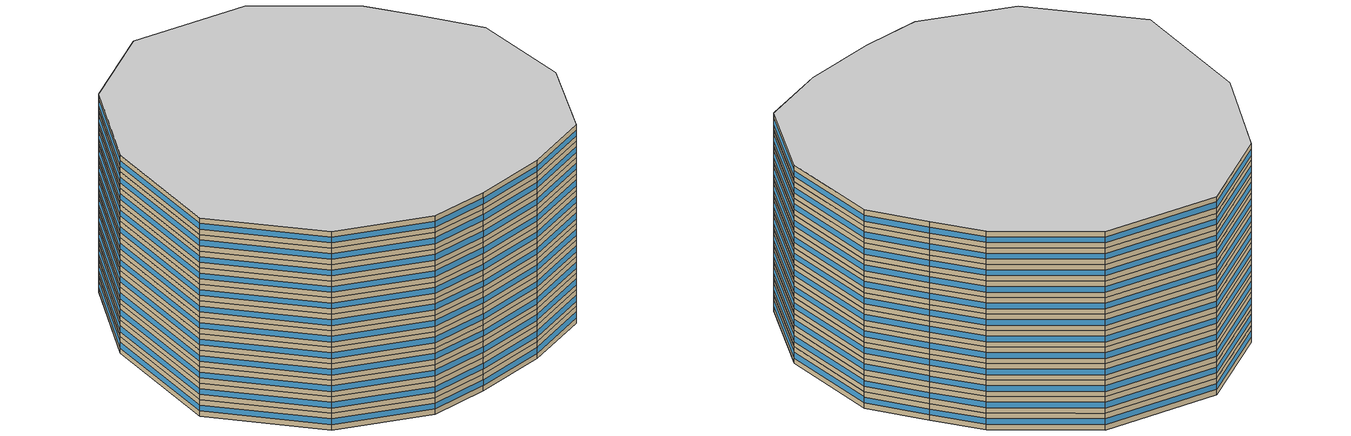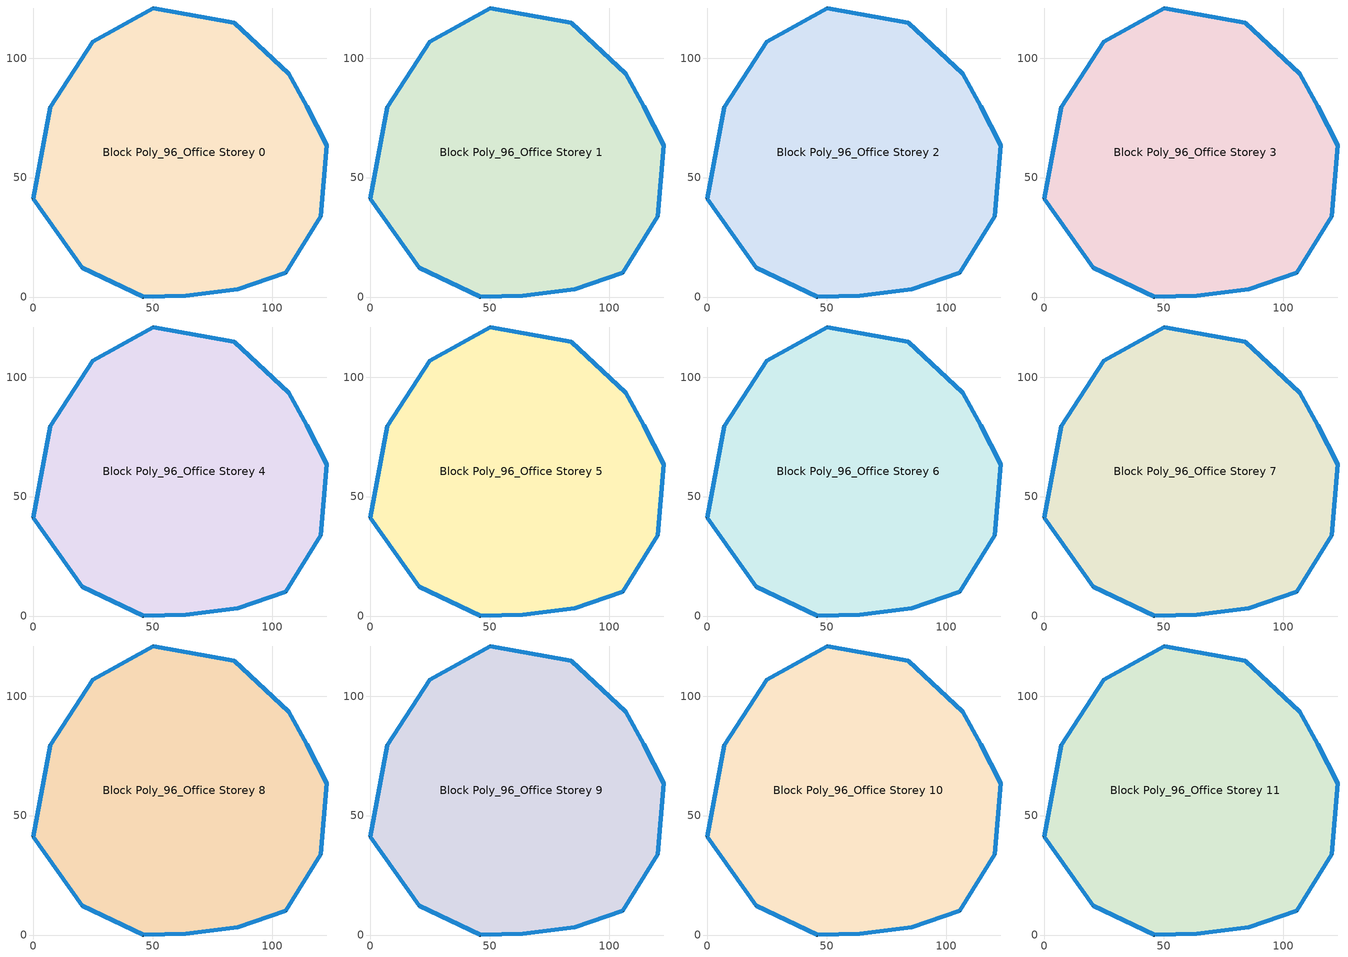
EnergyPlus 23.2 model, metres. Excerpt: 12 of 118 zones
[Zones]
Block Poly_96_Office Storey 0
 floor ground (HSCWZ_Public&Industrial_1995_FloorGround): 106.93,93.41 114.46,79.78 122.81,63.48 120.31,33.81 105.7,10.06 85.61,3.34 63.75,0.43 46.12,0 20.57,12.32 0,41.09 7.09,79.47 24.8,106.83 50.24,121.01 84.16,114.79 z0
 wall outside (HSCWZ_Public&Industrial_1995_ExtWall): 50.24,121.01 24.8,106.83 7.09,79.47 0,41.09 20.57,12.32 46.12,0 63.75,0.43 85.61,3.34 105.7,10.06 120.31,33.81 122.81,63.48 114.46,79.78 106.93,93.41 84.16,114.79 50.24,121.01 z0:5
 window (HSCWZ_Public&Industrial_1995_Win): 50.23,121 24.82,106.84 / 24.79,106.82 7.1,79.48 / 7.09,79.45 0,41.11 / 0.01,41.08 20.56,12.33 / 20.58,12.31 46.11,0.01 / 46.13,0 63.74,0.43 / 63.76,0.43 85.59,3.34 / 85.62,3.35 105.69,10.05 / 105.71,10.07 120.31,33.79 / 120.32,33.82 122.81,63.47 / 122.81,63.49 114.46,79.78 / 114.46,79.79 106.93,93.41 / 106.92,93.42 84.18,114.78 / 84.15,114.79 50.26,121.01 z1.62:3.38
Block Poly_96_Office Storey 1
 floor to Block Poly_96_Office Storey 0 (HSCWZ_Public&Industrial_1995_FloorSlab): 106.93,93.41 114.46,79.78 122.81,63.48 120.31,33.81 105.7,10.06 85.61,3.34 63.75,0.43 46.12,0 20.57,12.32 0,41.09 7.09,79.47 24.8,106.83 50.24,121.01 84.16,114.79 z5
 wall outside (HSCWZ_Public&Industrial_1995_ExtWall): 50.24,121.01 24.8,106.83 7.09,79.47 0,41.09 20.57,12.32 46.12,0 63.75,0.43 85.61,3.34 105.7,10.06 120.31,33.81 122.81,63.48 114.46,79.78 106.93,93.41 84.16,114.79 50.24,121.01 z5:10
 window (HSCWZ_Public&Industrial_1995_Win): 50.23,121 24.82,106.84 / 24.79,106.82 7.1,79.48 / 7.09,79.45 0,41.11 / 0.01,41.08 20.56,12.33 / 20.58,12.31 46.11,0.01 / 46.13,0 63.74,0.43 / 63.76,0.43 85.59,3.34 / 85.62,3.35 105.69,10.05 / 105.71,10.07 120.31,33.79 / 120.32,33.82 122.81,63.47 / 122.81,63.49 114.46,79.78 / 114.46,79.79 106.93,93.41 / 106.92,93.42 84.18,114.78 / 84.15,114.79 50.26,121.01 z6.62:8.38
Block Poly_96_Office Storey 2
 floor to Block Poly_96_Office Storey 1 (HSCWZ_Public&Industrial_1995_FloorSlab): 106.93,93.41 114.46,79.78 122.81,63.48 120.31,33.81 105.7,10.06 85.61,3.34 63.75,0.43 46.12,0 20.57,12.32 0,41.09 7.09,79.47 24.8,106.83 50.24,121.01 84.16,114.79 z10
 wall outside (HSCWZ_Public&Industrial_1995_ExtWall): 50.24,121.01 24.8,106.83 7.09,79.47 0,41.09 20.57,12.32 46.12,0 63.75,0.43 85.61,3.34 105.7,10.06 120.31,33.81 122.81,63.48 114.46,79.78 106.93,93.41 84.16,114.79 50.24,121.01 z10:15
 window (HSCWZ_Public&Industrial_1995_Win): 50.23,121 24.82,106.84 / 24.79,106.82 7.1,79.48 / 7.09,79.45 0,41.11 / 0.01,41.08 20.56,12.33 / 20.58,12.31 46.11,0.01 / 46.13,0 63.74,0.43 / 63.76,0.43 85.59,3.34 / 85.62,3.35 105.69,10.05 / 105.71,10.07 120.31,33.79 / 120.32,33.82 122.81,63.47 / 122.81,63.49 114.46,79.78 / 114.46,79.79 106.93,93.41 / 106.92,93.42 84.18,114.78 / 84.15,114.79 50.26,121.01 z11.62:13.38
Block Poly_96_Office Storey 3
 floor to Block Poly_96_Office Storey 2 (HSCWZ_Public&Industrial_1995_FloorSlab): 106.93,93.41 114.46,79.78 122.81,63.48 120.31,33.81 105.7,10.06 85.61,3.34 63.75,0.43 46.12,0 20.57,12.32 0,41.09 7.09,79.47 24.8,106.83 50.24,121.01 84.16,114.79 z15
 wall outside (HSCWZ_Public&Industrial_1995_ExtWall): 50.24,121.01 24.8,106.83 7.09,79.47 0,41.09 20.57,12.32 46.12,0 63.75,0.43 85.61,3.34 105.7,10.06 120.31,33.81 122.81,63.48 114.46,79.78 106.93,93.41 84.16,114.79 50.24,121.01 z15:20
 window (HSCWZ_Public&Industrial_1995_Win): 50.23,121 24.82,106.84 / 24.79,106.82 7.1,79.48 / 7.09,79.45 0,41.11 / 0.01,41.08 20.56,12.33 / 20.58,12.31 46.11,0.01 / 46.13,0 63.74,0.43 / 63.76,0.43 85.59,3.34 / 85.62,3.35 105.69,10.05 / 105.71,10.07 120.31,33.79 / 120.32,33.82 122.81,63.47 / 122.81,63.49 114.46,79.78 / 114.46,79.79 106.93,93.41 / 106.92,93.42 84.18,114.78 / 84.15,114.79 50.26,121.01 z16.62:18.38
Block Poly_96_Office Storey 4
 floor to Block Poly_96_Office Storey 3 (HSCWZ_Public&Industrial_1995_FloorSlab): 106.93,93.41 114.46,79.78 122.81,63.48 120.31,33.81 105.7,10.06 85.61,3.34 63.75,0.43 46.12,0 20.57,12.32 0,41.09 7.09,79.47 24.8,106.83 50.24,121.01 84.16,114.79 z20
 wall outside (HSCWZ_Public&Industrial_1995_ExtWall): 50.24,121.01 24.8,106.83 7.09,79.47 0,41.09 20.57,12.32 46.12,0 63.75,0.43 85.61,3.34 105.7,10.06 120.31,33.81 122.81,63.48 114.46,79.78 106.93,93.41 84.16,114.79 50.24,121.01 z20:25
 window (HSCWZ_Public&Industrial_1995_Win): 50.23,121 24.82,106.84 / 24.79,106.82 7.1,79.48 / 7.09,79.45 0,41.11 / 0.01,41.08 20.56,12.33 / 20.58,12.31 46.11,0.01 / 46.13,0 63.74,0.43 / 63.76,0.43 85.59,3.34 / 85.62,3.35 105.69,10.05 / 105.71,10.07 120.31,33.79 / 120.32,33.82 122.81,63.47 / 122.81,63.49 114.46,79.78 / 114.46,79.79 106.93,93.41 / 106.92,93.42 84.18,114.78 / 84.15,114.79 50.26,121.01 z21.62:23.38
Block Poly_96_Office Storey 5
 floor to Block Poly_96_Office Storey 4 (HSCWZ_Public&Industrial_1995_FloorSlab): 106.93,93.41 114.46,79.78 122.81,63.48 120.31,33.81 105.7,10.06 85.61,3.34 63.75,0.43 46.12,0 20.57,12.32 0,41.09 7.09,79.47 24.8,106.83 50.24,121.01 84.16,114.79 z25
 wall outside (HSCWZ_Public&Industrial_1995_ExtWall): 50.24,121.01 24.8,106.83 7.09,79.47 0,41.09 20.57,12.32 46.12,0 63.75,0.43 85.61,3.34 105.7,10.06 120.31,33.81 122.81,63.48 114.46,79.78 106.93,93.41 84.16,114.79 50.24,121.01 z25:30
 window (HSCWZ_Public&Industrial_1995_Win): 50.23,121 24.82,106.84 / 24.79,106.82 7.1,79.48 / 7.09,79.45 0,41.11 / 0.01,41.08 20.56,12.33 / 20.58,12.31 46.11,0.01 / 46.13,0 63.74,0.43 / 63.76,0.43 85.59,3.34 / 85.62,3.35 105.69,10.05 / 105.71,10.07 120.31,33.79 / 120.32,33.82 122.81,63.47 / 122.81,63.49 114.46,79.78 / 114.46,79.79 106.93,93.41 / 106.92,93.42 84.18,114.78 / 84.15,114.79 50.26,121.01 z26.62:28.38
Block Poly_96_Office Storey 6
 floor to Block Poly_96_Office Storey 5 (HSCWZ_Public&Industrial_1995_FloorSlab): 106.93,93.41 114.46,79.78 122.81,63.48 120.31,33.81 105.7,10.06 85.61,3.34 63.75,0.43 46.12,0 20.57,12.32 0,41.09 7.09,79.47 24.8,106.83 50.24,121.01 84.16,114.79 z30
 wall outside (HSCWZ_Public&Industrial_1995_ExtWall): 50.24,121.01 24.8,106.83 7.09,79.47 0,41.09 20.57,12.32 46.12,0 63.75,0.43 85.61,3.34 105.7,10.06 120.31,33.81 122.81,63.48 114.46,79.78 106.93,93.41 84.16,114.79 50.24,121.01 z30:35
 window (HSCWZ_Public&Industrial_1995_Win): 50.23,121 24.82,106.84 / 24.79,106.82 7.1,79.48 / 7.09,79.45 0,41.11 / 0.01,41.08 20.56,12.33 / 20.58,12.31 46.11,0.01 / 46.13,0 63.74,0.43 / 63.76,0.43 85.59,3.34 / 85.62,3.35 105.69,10.05 / 105.71,10.07 120.31,33.79 / 120.32,33.82 122.81,63.47 / 122.81,63.49 114.46,79.78 / 114.46,79.79 106.93,93.41 / 106.92,93.42 84.18,114.78 / 84.15,114.79 50.26,121.01 z31.62:33.38
Block Poly_96_Office Storey 7
 floor to Block Poly_96_Office Storey 6 (HSCWZ_Public&Industrial_1995_FloorSlab): 106.93,93.41 114.46,79.78 122.81,63.48 120.31,33.81 105.7,10.06 85.61,3.34 63.75,0.43 46.12,0 20.57,12.32 0,41.09 7.09,79.47 24.8,106.83 50.24,121.01 84.16,114.79 z35
 wall outside (HSCWZ_Public&Industrial_1995_ExtWall): 50.24,121.01 24.8,106.83 7.09,79.47 0,41.09 20.57,12.32 46.12,0 63.75,0.43 85.61,3.34 105.7,10.06 120.31,33.81 122.81,63.48 114.46,79.78 106.93,93.41 84.16,114.79 50.24,121.01 z35:40
 window (HSCWZ_Public&Industrial_1995_Win): 50.23,121 24.82,106.84 / 24.79,106.82 7.1,79.48 / 7.09,79.45 0,41.11 / 0.01,41.08 20.56,12.33 / 20.58,12.31 46.11,0.01 / 46.13,0 63.74,0.43 / 63.76,0.43 85.59,3.34 / 85.62,3.35 105.69,10.05 / 105.71,10.07 120.31,33.79 / 120.32,33.82 122.81,63.47 / 122.81,63.49 114.46,79.78 / 114.46,79.79 106.93,93.41 / 106.92,93.42 84.18,114.78 / 84.15,114.79 50.26,121.01 z36.62:38.38
Block Poly_96_Office Storey 8
 floor to Block Poly_96_Office Storey 7 (HSCWZ_Public&Industrial_1995_FloorSlab): 106.93,93.41 114.46,79.78 122.81,63.48 120.31,33.81 105.7,10.06 85.61,3.34 63.75,0.43 46.12,0 20.57,12.32 0,41.09 7.09,79.47 24.8,106.83 50.24,121.01 84.16,114.79 z40
 wall outside (HSCWZ_Public&Industrial_1995_ExtWall): 50.24,121.01 24.8,106.83 7.09,79.47 0,41.09 20.57,12.32 46.12,0 63.75,0.43 85.61,3.34 105.7,10.06 120.31,33.81 122.81,63.48 114.46,79.78 106.93,93.41 84.16,114.79 50.24,121.01 z40:45
 window (HSCWZ_Public&Industrial_1995_Win): 50.23,121 24.82,106.84 / 24.79,106.82 7.1,79.48 / 7.09,79.45 0,41.11 / 0.01,41.08 20.56,12.33 / 20.58,12.31 46.11,0.01 / 46.13,0 63.74,0.43 / 63.76,0.43 85.59,3.34 / 85.62,3.35 105.69,10.05 / 105.71,10.07 120.31,33.79 / 120.32,33.82 122.81,63.47 / 122.81,63.49 114.46,79.78 / 114.46,79.79 106.93,93.41 / 106.92,93.42 84.18,114.78 / 84.15,114.79 50.26,121.01 z41.62:43.38
Block Poly_96_Office Storey 9
 floor to Block Poly_96_Office Storey 8 (HSCWZ_Public&Industrial_1995_FloorSlab): 106.93,93.41 114.46,79.78 122.81,63.48 120.31,33.81 105.7,10.06 85.61,3.34 63.75,0.43 46.12,0 20.57,12.32 0,41.09 7.09,79.47 24.8,106.83 50.24,121.01 84.16,114.79 z45
 wall outside (HSCWZ_Public&Industrial_1995_ExtWall): 50.24,121.01 24.8,106.83 7.09,79.47 0,41.09 20.57,12.32 46.12,0 63.75,0.43 85.61,3.34 105.7,10.06 120.31,33.81 122.81,63.48 114.46,79.78 106.93,93.41 84.16,114.79 50.24,121.01 z45:50
 window (HSCWZ_Public&Industrial_1995_Win): 50.23,121 24.82,106.84 / 24.79,106.82 7.1,79.48 / 7.09,79.45 0,41.11 / 0.01,41.08 20.56,12.33 / 20.58,12.31 46.11,0.01 / 46.13,0 63.74,0.43 / 63.76,0.43 85.59,3.34 / 85.62,3.35 105.69,10.05 / 105.71,10.07 120.31,33.79 / 120.32,33.82 122.81,63.47 / 122.81,63.49 114.46,79.78 / 114.46,79.79 106.93,93.41 / 106.92,93.42 84.18,114.78 / 84.15,114.79 50.26,121.01 z46.62:48.38
Block Poly_96_Office Storey 10
 floor to Block Poly_96_Office Storey 9 (HSCWZ_Public&Industrial_1995_FloorSlab): 106.93,93.41 114.46,79.78 122.81,63.48 120.31,33.81 105.7,10.06 85.61,3.34 63.75,0.43 46.12,0 20.57,12.32 0,41.09 7.09,79.47 24.8,106.83 50.24,121.01 84.16,114.79 z50
 wall outside (HSCWZ_Public&Industrial_1995_ExtWall): 50.24,121.01 24.8,106.83 7.09,79.47 0,41.09 20.57,12.32 46.12,0 63.75,0.43 85.61,3.34 105.7,10.06 120.31,33.81 122.81,63.48 114.46,79.78 106.93,93.41 84.16,114.79 50.24,121.01 z50:55
 window (HSCWZ_Public&Industrial_1995_Win): 50.23,121 24.82,106.84 / 24.79,106.82 7.1,79.48 / 7.09,79.45 0,41.11 / 0.01,41.08 20.56,12.33 / 20.58,12.31 46.11,0.01 / 46.13,0 63.74,0.43 / 63.76,0.43 85.59,3.34 / 85.62,3.35 105.69,10.05 / 105.71,10.07 120.31,33.79 / 120.32,33.82 122.81,63.47 / 122.81,63.49 114.46,79.78 / 114.46,79.79 106.93,93.41 / 106.92,93.42 84.18,114.78 / 84.15,114.79 50.26,121.01 z51.62:53.38
Block Poly_96_Office Storey 11
 floor to Block Poly_96_Office Storey 10 (HSCWZ_Public&Industrial_1995_FloorSlab): 106.93,93.41 114.46,79.78 122.81,63.48 120.31,33.81 105.7,10.06 85.61,3.34 63.75,0.43 46.12,0 20.57,12.32 0,41.09 7.09,79.47 24.8,106.83 50.24,121.01 84.16,114.79 z55
 wall outside (HSCWZ_Public&Industrial_1995_ExtWall): 50.24,121.01 24.8,106.83 7.09,79.47 0,41.09 20.57,12.32 46.12,0 63.75,0.43 85.61,3.34 105.7,10.06 120.31,33.81 122.81,63.48 114.46,79.78 106.93,93.41 84.16,114.79 50.24,121.01 z55:60
 window (HSCWZ_Public&Industrial_1995_Win): 50.23,121 24.82,106.84 / 24.79,106.82 7.1,79.48 / 7.09,79.45 0,41.11 / 0.01,41.08 20.56,12.33 / 20.58,12.31 46.11,0.01 / 46.13,0 63.74,0.43 / 63.76,0.43 85.59,3.34 / 85.62,3.35 105.69,10.05 / 105.71,10.07 120.31,33.79 / 120.32,33.82 122.81,63.47 / 122.81,63.49 114.46,79.78 / 114.46,79.79 106.93,93.41 / 106.92,93.42 84.18,114.78 / 84.15,114.79 50.26,121.01 z56.62:58.38
 ceiling to Block Poly_96_Office Storey 12 (HSCWZ_Public&Industrial_1995_FloorSlab): 105.7,10.06 120.31,33.81 122.81,63.48 114.46,79.78 106.93,93.41 84.16,114.79 50.24,121.01 24.8,106.83 7.09,79.47 0,41.09 20.57,12.32 46.12,0 63.75,0.43 85.61,3.34 z60
[BUILDING]
shang4hai3shi4_Office_4_6_1995: North Axis=0; Terrain=City; Loads Convergence Tolerance Value=0.04; Temperature Convergence Tolerance Value=0.4; Solar Distribution=FullExterior; Maximum Number of Warmup Days=25; Minimum Number of Warmup Days=1
[MATERIAL] Thermal Absorptance=0.9; Solar Absorptance=0.7; Visible Absorptance=0.7
Name | Roughness | Thickness | Conductivity | Density | Specific Heat
Concrete | MediumRough | 0.1 | 1.7 | 2240 | 900
Brick | MediumRough | 0.1 | 0.72 | 1920 | 840
Tile | Smooth | 0.02 | 1.3 | 2200 | 900
Gypsum | Smooth | 0.015 | 0.16 | 800 | 1090
Insulation 0.011 | Rough | 0.011 | 0.04 | 40 | 1500
Insulation 0.021 | Rough | 0.021 | 0.04 | 40 | 1500
Insulation 0.043 | Rough | 0.043 | 0.04 | 40 | 1500
[WINDOWMATERIAL:SIMPLEGLAZINGSYSTEM]
HSCWZ_Public&Industrial_1995_Win_material: UFactor=4.5; Solar Heat Gain Coefficient=0.6025
[CONSTRUCTION]
HSCWZ_Public&Industrial_1995_FloorSlab: Tile, Concrete, Insulation 0.021, Concrete, Tile
HSCWZ_Public&Industrial_1995_FloorGround: Tile, Concrete, Gypsum, Insulation 0.043
HSCWZ_Public&Industrial_1995_Win: HSCWZ_Public&Industrial_1995_Win_material
HSCWZ_Public&Industrial_1995_ExtWall: Brick, Concrete, Insulation 0.011
[ZONE] Type=1; Multiplier=1; Ceiling Height=autocalculate; Volume=autocalculate; Floor Area=autocalculate; Part of Total Floor Area=Yes
Block Poly_96_Office Storey 0; Block Poly_96_Office Storey 1; Block Poly_96_Office Storey 2; Block Poly_96_Office Storey 3; Block Poly_96_Office Storey 4; Block Poly_96_Office Storey 5; Block Poly_96_Office Storey 6; Block Poly_96_Office Storey 7; Block Poly_96_Office Storey 8; Block Poly_96_Office Storey 9; Block Poly_96_Office Storey 10; Block Poly_96_Office Storey 11
[PEOPLE] Number of People Schedule=People_Schedule; Number of People Calculation Method=Area/Person; Floor Area per Person=17; Fraction Radiant=0.3; Sensible Heat Fraction=autocalculate; Activity Level Schedule=CN_GenericActivityLevel; Carbon Dioxide Generation Rate=3.82e-08; Enable ASHRAE 55 Comfort Warnings=No; Mean Radiant Temperature Calculation Type=ZoneAveraged; Clothing Insulation Calculation Method=ClothingInsulationSchedule; Cold Stress Temperature Threshold=15.56; Heat Stress Temperature Threshold=30
Name | Zone or ZoneList or Space or SpaceList
People_Block Poly_96_Office Storey 0 | Block Poly_96_Office Storey 0
People_Block Poly_96_Office Storey 1 | Block Poly_96_Office Storey 1
People_Block Poly_96_Office Storey 2 | Block Poly_96_Office Storey 2
People_Block Poly_96_Office Storey 3 | Block Poly_96_Office Storey 3
People_Block Poly_96_Office Storey 4 | Block Poly_96_Office Storey 4
People_Block Poly_96_Office Storey 5 | Block Poly_96_Office Storey 5
People_Block Poly_96_Office Storey 6 | Block Poly_96_Office Storey 6
People_Block Poly_96_Office Storey 7 | Block Poly_96_Office Storey 7
People_Block Poly_96_Office Storey 8 | Block Poly_96_Office Storey 8
People_Block Poly_96_Office Storey 9 | Block Poly_96_Office Storey 9
People_Block Poly_96_Office Storey 10 | Block Poly_96_Office Storey 10
People_Block Poly_96_Office Storey 11 | Block Poly_96_Office Storey 11
[LIGHTS] Schedule=Lights_Schedule; Design Level Calculation Method=Watts/Area; Watts per Zone Floor Area=11; Return Air Fraction=0; Fraction Radiant=0; Fraction Visible=0; Fraction Replaceable=1; EndUse Subcategory=General; Return Air Fraction Calculated from Plenum Temperature=No; Return Air Fraction Function of Plenum Temperature Coefficient 1=0; Return Air Fraction Function of Plenum Temperature Coefficient 2=0
Name | Zone or ZoneList or Space or SpaceList
Lights_Block Poly_96_Office Storey 0 | Block Poly_96_Office Storey 0
Lights_Block Poly_96_Office Storey 1 | Block Poly_96_Office Storey 1
Lights_Block Poly_96_Office Storey 2 | Block Poly_96_Office Storey 2
Lights_Block Poly_96_Office Storey 3 | Block Poly_96_Office Storey 3
Lights_Block Poly_96_Office Storey 4 | Block Poly_96_Office Storey 4
Lights_Block Poly_96_Office Storey 5 | Block Poly_96_Office Storey 5
Lights_Block Poly_96_Office Storey 6 | Block Poly_96_Office Storey 6
Lights_Block Poly_96_Office Storey 7 | Block Poly_96_Office Storey 7
Lights_Block Poly_96_Office Storey 8 | Block Poly_96_Office Storey 8
Lights_Block Poly_96_Office Storey 9 | Block Poly_96_Office Storey 9
Lights_Block Poly_96_Office Storey 10 | Block Poly_96_Office Storey 10
Lights_Block Poly_96_Office Storey 11 | Block Poly_96_Office Storey 11
[ELECTRICEQUIPMENT] Schedule=ElectricEquipment_Schedule; Design Level Calculation Method=Watts/Area; Watts per Zone Floor Area=10; Fraction Latent=0; Fraction Radiant=0; Fraction Lost=0; EndUse Subcategory=General
Name | Zone or ZoneList or Space or SpaceList
ElectricEquipment_Block Poly_96_Office Storey 0 | Block Poly_96_Office Storey 0
ElectricEquipment_Block Poly_96_Office Storey 1 | Block Poly_96_Office Storey 1
ElectricEquipment_Block Poly_96_Office Storey 2 | Block Poly_96_Office Storey 2
ElectricEquipment_Block Poly_96_Office Storey 3 | Block Poly_96_Office Storey 3
ElectricEquipment_Block Poly_96_Office Storey 4 | Block Poly_96_Office Storey 4
ElectricEquipment_Block Poly_96_Office Storey 5 | Block Poly_96_Office Storey 5
ElectricEquipment_Block Poly_96_Office Storey 6 | Block Poly_96_Office Storey 6
ElectricEquipment_Block Poly_96_Office Storey 7 | Block Poly_96_Office Storey 7
ElectricEquipment_Block Poly_96_Office Storey 8 | Block Poly_96_Office Storey 8
ElectricEquipment_Block Poly_96_Office Storey 9 | Block Poly_96_Office Storey 9
ElectricEquipment_Block Poly_96_Office Storey 10 | Block Poly_96_Office Storey 10
ElectricEquipment_Block Poly_96_Office Storey 11 | Block Poly_96_Office Storey 11
[ZONEINFILTRATION:DESIGNFLOWRATE] Schedule=AirEx_ConditionedTime_Schedule; Design Flow Rate Calculation Method=AirChanges/Hour; Air Changes per Hour=1; Constant Term Coefficient=1; Temperature Term Coefficient=0; Velocity Term Coefficient=0; Velocity Squared Term Coefficient=0
Name | Zone or ZoneList or Space or SpaceList
Infil 1 | Block Poly_96_Office Storey 0
Infil 2 | Block Poly_96_Office Storey 1
Infil 3 | Block Poly_96_Office Storey 2
Infil 4 | Block Poly_96_Office Storey 3
Infil 5 | Block Poly_96_Office Storey 4
Infil 6 | Block Poly_96_Office Storey 5
Infil 7 | Block Poly_96_Office Storey 6
Infil 8 | Block Poly_96_Office Storey 7
Infil 9 | Block Poly_96_Office Storey 8
Infil 10 | Block Poly_96_Office Storey 9
Infil 11 | Block Poly_96_Office Storey 10
Infil 12 | Block Poly_96_Office Storey 11
[HVACTEMPLATE:THERMOSTAT]
HVACTemp: Heating Setpoint Schedule=Heating_SP_Schedule; Cooling Setpoint Schedule=Cooling_SP_Schedule
[HVACTEMPLATE:ZONE:IDEALLOADSAIRSYSTEM] Template Thermostat=HVACTemp; System Availability Schedule=HVAC_ConditionedTime_Schedule; Maximum Heating Supply Air Temperature=50; Minimum Cooling Supply Air Temperature=13; Maximum Heating Supply Air Humidity Ratio=0.0156; Minimum Cooling Supply Air Humidity Ratio=0.0077; Heating Limit=NoLimit; Cooling Limit=NoLimit; Heating Availability Schedule=Heating_Period_Schedule; Cooling Availability Schedule=Cooling_Period_Schedule; Dehumidification Control Type=ConstantSensibleHeatRatio; Cooling Sensible Heat Ratio=0.7; Dehumidification Setpoint=60; Humidification Control Type=None; Humidification Setpoint=30; Outdoor Air Method=None; Outdoor Air Flow Rate per Person=0.00944; Outdoor Air Flow Rate per Zone Floor Area=0; Outdoor Air Flow Rate per Zone=0; Demand Controlled Ventilation Type=None; Outdoor Air Economizer Type=NoEconomizer; Heat Recovery Type=None; Sensible Heat Recovery Effectiveness=0.7; Latent Heat Recovery Effectiveness=0.65
Block Poly_96_Office Storey 0; Block Poly_96_Office Storey 1; Block Poly_96_Office Storey 2; Block Poly_96_Office Storey 3; Block Poly_96_Office Storey 4; Block Poly_96_Office Storey 5; Block Poly_96_Office Storey 6; Block Poly_96_Office Storey 7; Block Poly_96_Office Storey 8; Block Poly_96_Office Storey 9; Block Poly_96_Office Storey 10; Block Poly_96_Office Storey 11
[SCHEDULE:COMPACT]
People_Schedule; Lights_Schedule: Through: 12/31, For: Weekdays, Until: 07:00, 0, Until: 08:00, 0.1, Until: 09:00, 0.5, Until: 12:00, 0.95, Until: 14:00, 0.8, Until: 18:00, 0.95, Until: 20:00, 0.3, Until: 24:00, 0, For: AllOtherDays, Until: 24:00, 0
ElectricEquipment_Schedule: Through: 12/31, For: Weekdays, Until: 07:00, 0, Until: 08:00, 0.1, Until: 09:00, 0.5, Until: 12:00, 0.95, Until: 14:00, 0.5, Until: 18:00, 0.95, Until: 20:00, 0.3, Until: 24:00, 0, For: AllOtherDays, Until: 24:00, 0
Heating_SP_Schedule: Through: 12/31, For: Weekdays, Until: 06:00, 5, Until: 07:00, 16, Until: 18:00, 20, Until: 19:00, 20, Until: 20:00, 18, Until: 21:00, 16, Until: 24:00, 5, For: AllOtherDays, Until: 24:00, 5
Cooling_SP_Schedule: Through: 12/31, For: Weekdays, Until: 08:00, 37, Until: 09:00, 28, Until: 17:00, 28, Until: 24:00, 37, For: AllOtherDays, Until: 24:00, 37
Heating_Period_Schedule: Through: 04/15, For: AllDays, Until: 24:00, 1, Through: 11/01, For: AllDays, Until: 24:00, 0, Through: 12/31, For: AllDays, Until: 24:00, 1
Cooling_Period_Schedule: Through: 04/15, For: AllDays, Until: 24:00, 0, Through: 10/31, For: AllDays, Until: 24:00, 1, Through: 12/31, For: AllDays, Until: 24:00, 0
HVAC_ConditionedTime_Schedule: Through: 12/31, For: Weekdays, Until: 08:00, 0, Until: 18:00, 1, Until: 24:00, 0, For: AllOtherDays, Until: 24:00, 0
AirEx_ConditionedTime_Schedule: Through: 12/31, For: Weekdays, Until: 07:00, 0, Until: 20:00, 1.5, Until: 24:00, 0, For: AllOtherDays, Until: 24:00, 0
CN_GenericActivityLevel: Through: 12/31, For: Weekdays, Until: 08:00, 80, Until: 18:00, 120, Until: 24:00, 80, For: AllOtherDays, Until: 24:00, 80
